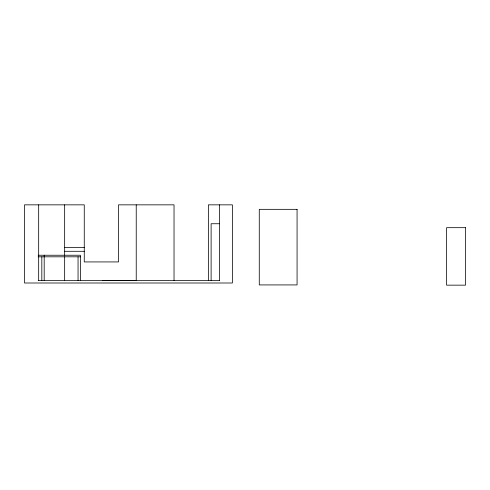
<?xml version="1.0" encoding="UTF-8"?>
<svg xmlns="http://www.w3.org/2000/svg" width="490" height="490" viewBox="0 0 490 490"><rect width="100%" height="100%" fill="white"/><g stroke="black" fill="none" stroke-linecap="round" stroke-linejoin="round"><path stroke-width="0.73" d="M102.349 280.525L136.661 280.482M219.428 223.74L211.117 223.74L211.117 280.433M64.362 247.364L84.262 247.364M64.362 251.297L84.262 251.297M38.159 255.235L80.415 255.235L80.415 280.433M38.159 256.809L80.415 256.809M38.202 280.433L219.428 280.433M219.379 204.845L219.379 280.433M208.36 280.433L208.36 204.845L232.376 204.845L232.376 283L24.5 283L24.5 204.845L84.262 204.845L84.262 261.93L118.513 261.93L118.513 204.845L174.03 204.845L174.03 280.433M136.232 204.845L136.232 280.433M78.051 256.809L78.051 280.433M64.656 204.845L64.656 255.235M64.656 256.766L64.656 280.433M44.186 255.235L44.186 280.433M41.822 256.809L41.822 280.433M38.673 204.845L38.673 280.433M297.069 209.334L259.271 209.334L259.271 284.923L297.069 284.923L297.069 209.334M465.5 227.679L446.604 227.679L446.604 285.156L465.5 285.156L465.5 227.679"/></g></svg>
